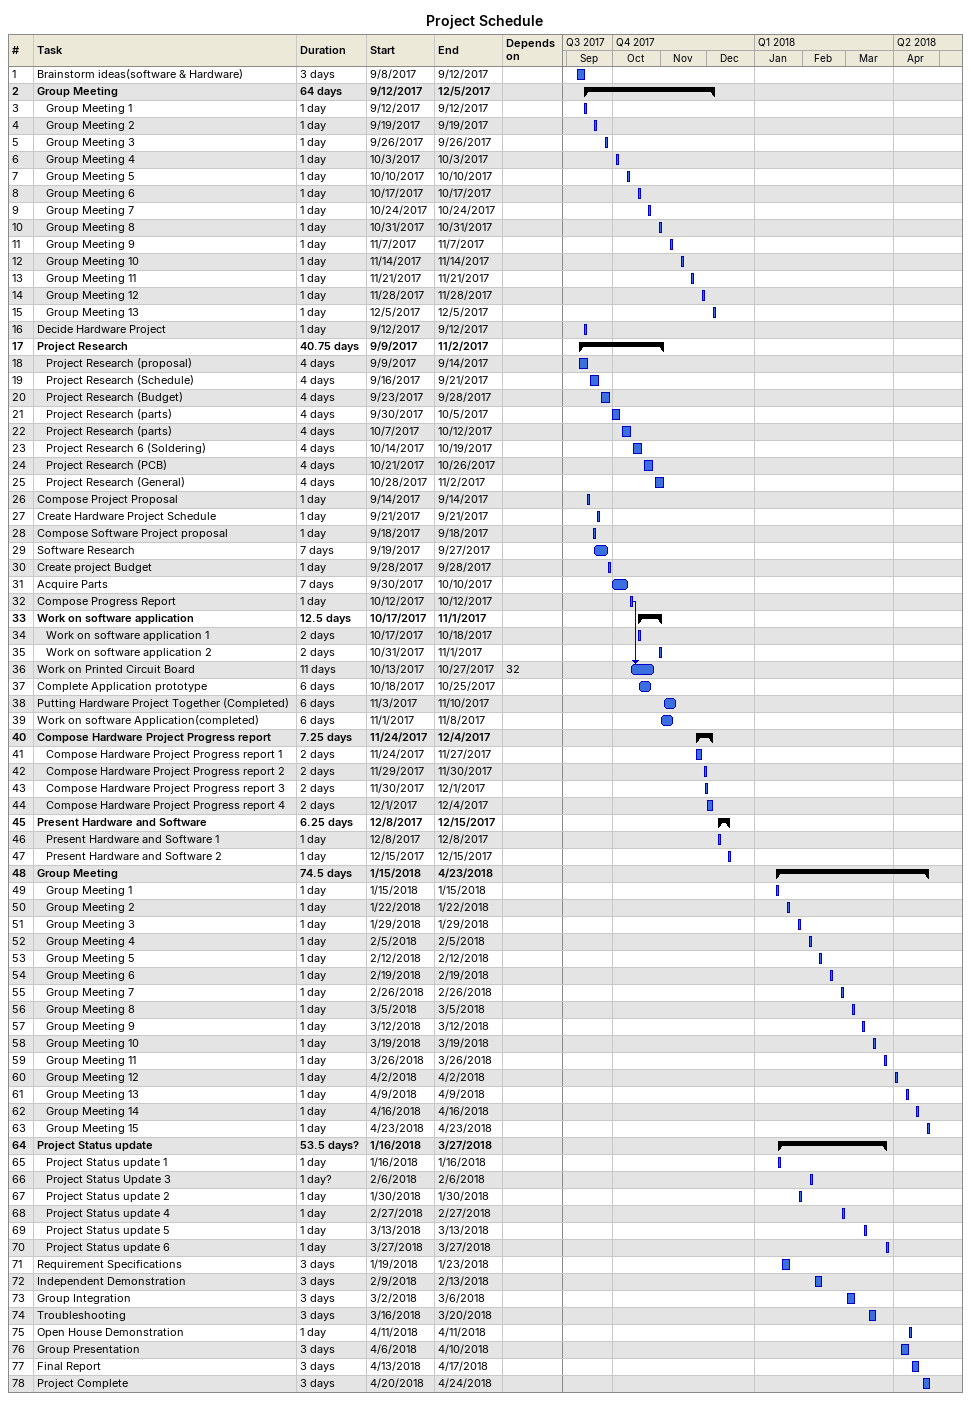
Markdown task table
Project Schedule

| ID | Level | Task | Duration | Start | Finish | Predecessors |
|---|---|---|---|---|---|---|
| 1 | 1 | Brainstorm ideas(software & Hardware) | 3d | 2017-09-08 | 2017-09-12 |  |
| 2 | 1 | **Group Meeting** | 64d | 2017-09-12 | 2017-12-05 |  |
| 3 | 2 | Group Meeting 1 | 1d | 2017-09-12 | 2017-09-12 |  |
| 4 | 2 | Group Meeting 2 | 1d | 2017-09-19 | 2017-09-19 |  |
| 5 | 2 | Group Meeting 3 | 1d | 2017-09-26 | 2017-09-26 |  |
| 6 | 2 | Group Meeting 4 | 1d | 2017-10-03 | 2017-10-03 |  |
| 7 | 2 | Group Meeting 5 | 1d | 2017-10-10 | 2017-10-10 |  |
| 8 | 2 | Group Meeting 6 | 1d | 2017-10-17 | 2017-10-17 |  |
| 9 | 2 | Group Meeting 7 | 1d | 2017-10-24 | 2017-10-24 |  |
| 10 | 2 | Group Meeting 8 | 1d | 2017-10-31 | 2017-10-31 |  |
| 11 | 2 | Group Meeting 9 | 1d | 2017-11-07 | 2017-11-07 |  |
| 12 | 2 | Group Meeting 10 | 1d | 2017-11-14 | 2017-11-14 |  |
| 13 | 2 | Group Meeting 11 | 1d | 2017-11-21 | 2017-11-21 |  |
| 14 | 2 | Group Meeting 12 | 1d | 2017-11-28 | 2017-11-28 |  |
| 15 | 2 | Group Meeting 13 | 1d | 2017-12-05 | 2017-12-05 |  |
| 16 | 1 | Decide Hardware Project | 1d | 2017-09-12 | 2017-09-12 |  |
| 17 | 1 | **Project Research** | 40.75d | 2017-09-09 | 2017-11-02 |  |
| 18 | 2 | Project Research (proposal) | 4d | 2017-09-09 | 2017-09-14 |  |
| 19 | 2 | Project Research (Schedule) | 4d | 2017-09-16 | 2017-09-21 |  |
| 20 | 2 | Project Research (Budget) | 4d | 2017-09-23 | 2017-09-28 |  |
| 21 | 2 | Project Research (parts) | 4d | 2017-09-30 | 2017-10-05 |  |
| 22 | 2 | Project Research (parts) | 4d | 2017-10-07 | 2017-10-12 |  |
| 23 | 2 | Project Research 6 (Soldering) | 4d | 2017-10-14 | 2017-10-19 |  |
| 24 | 2 | Project Research (PCB) | 4d | 2017-10-21 | 2017-10-26 |  |
| 25 | 2 | Project Research (General) | 4d | 2017-10-28 | 2017-11-02 |  |
| 26 | 1 | Compose Project Proposal | 1d | 2017-09-14 | 2017-09-14 |  |
| 27 | 1 | Create Hardware Project Schedule | 1d | 2017-09-21 | 2017-09-21 |  |
| 28 | 1 | Compose Software Project proposal | 1d | 2017-09-18 | 2017-09-18 |  |
| 29 | 1 | Software Research | 7d | 2017-09-19 | 2017-09-27 |  |
| 30 | 1 | Create project Budget | 1d | 2017-09-28 | 2017-09-28 |  |
| 31 | 1 | Acquire Parts | 7d | 2017-09-30 | 2017-10-10 |  |
| 32 | 1 | Compose Progress Report | 1d | 2017-10-12 | 2017-10-12 |  |
| 33 | 1 | **Work on software application** | 12.5d | 2017-10-17 | 2017-11-01 |  |
| 34 | 2 | Work on software application 1 | 2d | 2017-10-17 | 2017-10-18 |  |
| 35 | 2 | Work on software application 2 | 2d | 2017-10-31 | 2017-11-01 |  |
| 36 | 1 | Work on Printed Circuit Board | 11d | 2017-10-13 | 2017-10-27 | 32 |
| 37 | 1 | Complete Application prototype | 6d | 2017-10-18 | 2017-10-25 |  |
| 38 | 1 | Putting Hardware Project Together (Completed) | 6d | 2017-11-03 | 2017-11-10 |  |
| 39 | 1 | Work on software Application(completed) | 6d | 2017-11-01 | 2017-11-08 |  |
| 40 | 1 | **Compose Hardware Project Progress report** | 7.25d | 2017-11-24 | 2017-12-04 |  |
| 41 | 2 | Compose Hardware Project Progress report 1 | 2d | 2017-11-24 | 2017-11-27 |  |
| 42 | 2 | Compose Hardware Project Progress report 2 | 2d | 2017-11-29 | 2017-11-30 |  |
| 43 | 2 | Compose Hardware Project Progress report 3 | 2d | 2017-11-30 | 2017-12-01 |  |
| 44 | 2 | Compose Hardware Project Progress report 4 | 2d | 2017-12-01 | 2017-12-04 |  |
| 45 | 1 | **Present Hardware and Software** | 6.25d | 2017-12-08 | 2017-12-15 |  |
| 46 | 2 | Present Hardware and Software 1 | 1d | 2017-12-08 | 2017-12-08 |  |
| 47 | 2 | Present Hardware and Software 2 | 1d | 2017-12-15 | 2017-12-15 |  |
| 48 | 1 | **Group Meeting** | 74.5d | 2018-01-15 | 2018-04-23 |  |
| 49 | 2 | Group Meeting 1 | 1d | 2018-01-15 | 2018-01-15 |  |
| 50 | 2 | Group Meeting 2 | 1d | 2018-01-22 | 2018-01-22 |  |
| 51 | 2 | Group Meeting 3 | 1d | 2018-01-29 | 2018-01-29 |  |
| 52 | 2 | Group Meeting 4 | 1d | 2018-02-05 | 2018-02-05 |  |
| 53 | 2 | Group Meeting 5 | 1d | 2018-02-12 | 2018-02-12 |  |
| 54 | 2 | Group Meeting 6 | 1d | 2018-02-19 | 2018-02-19 |  |
| 55 | 2 | Group Meeting 7 | 1d | 2018-02-26 | 2018-02-26 |  |
| 56 | 2 | Group Meeting 8 | 1d | 2018-03-05 | 2018-03-05 |  |
| 57 | 2 | Group Meeting 9 | 1d | 2018-03-12 | 2018-03-12 |  |
| 58 | 2 | Group Meeting 10 | 1d | 2018-03-19 | 2018-03-19 |  |
| 59 | 2 | Group Meeting 11 | 1d | 2018-03-26 | 2018-03-26 |  |
| 60 | 2 | Group Meeting 12 | 1d | 2018-04-02 | 2018-04-02 |  |
| 61 | 2 | Group Meeting 13 | 1d | 2018-04-09 | 2018-04-09 |  |
| 62 | 2 | Group Meeting 14 | 1d | 2018-04-16 | 2018-04-16 |  |
| 63 | 2 | Group Meeting 15 | 1d | 2018-04-23 | 2018-04-23 |  |
| 64 | 1 | **Project Status update** | 53.5d? | 2018-01-16 | 2018-03-27 |  |
| 65 | 2 | Project Status update 1 | 1d | 2018-01-16 | 2018-01-16 |  |
| 66 | 2 | Project Status Update 3 | 1d? | 2018-02-06 | 2018-02-06 |  |
| 67 | 2 | Project Status update 2 | 1d | 2018-01-30 | 2018-01-30 |  |
| 68 | 2 | Project Status update 4 | 1d | 2018-02-27 | 2018-02-27 |  |
| 69 | 2 | Project Status update 5 | 1d | 2018-03-13 | 2018-03-13 |  |
| 70 | 2 | Project Status update 6 | 1d | 2018-03-27 | 2018-03-27 |  |
| 71 | 1 | Requirement Specifications | 3d | 2018-01-19 | 2018-01-23 |  |
| 72 | 1 | Independent Demonstration | 3d | 2018-02-09 | 2018-02-13 |  |
| 73 | 1 | Group Integration | 3d | 2018-03-02 | 2018-03-06 |  |
| 74 | 1 | Troubleshooting | 3d | 2018-03-16 | 2018-03-20 |  |
| 75 | 1 | Open House Demonstration | 1d | 2018-04-11 | 2018-04-11 |  |
| 76 | 1 | Group Presentation | 3d | 2018-04-06 | 2018-04-10 |  |
| 77 | 1 | Final Report | 3d | 2018-04-13 | 2018-04-17 |  |
| 78 | 1 | Project Complete | 3d | 2018-04-20 | 2018-04-24 |  |
